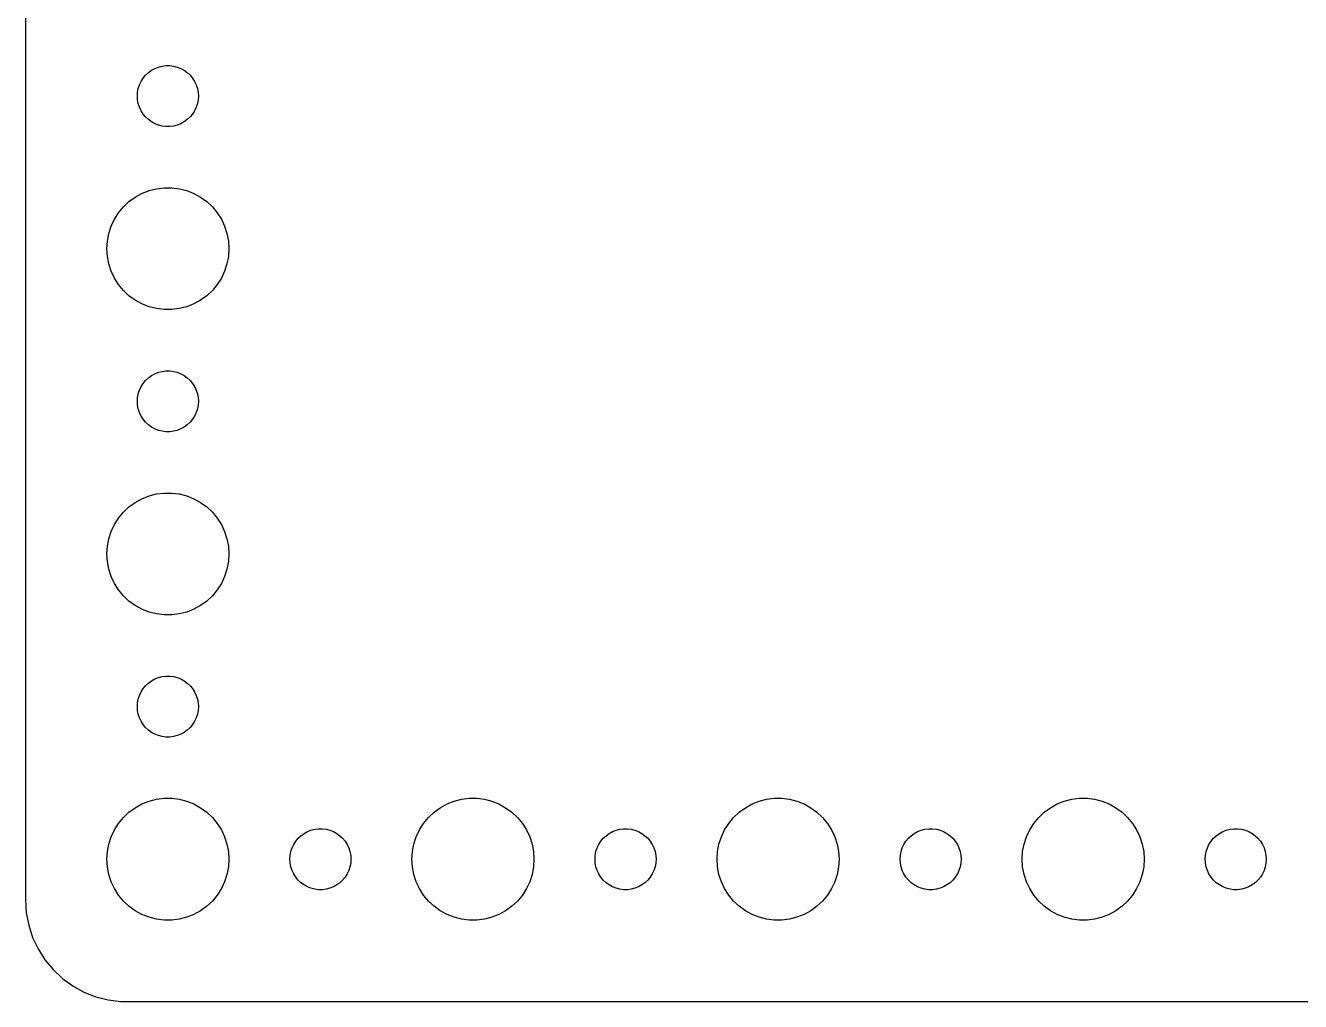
# Model space of a CAD drawing. Header units: metres. Extents: x -134 to 134, y 176 to 394.
# Drawn here: x -134.5 to -71.8, y 176 to 224 of the extents above; entities that cross this region are included whole.
import ezdxf

# ---------------------------------------------------------------- set-up
doc = ezdxf.new("R2010")
doc.units = ezdxf.units.M

msp = doc.modelspace()

# ---------------------------------------------------------------- linework, layer by layer
for p, q in [((-134.5, 275), (-134.5, 181)), ((-128.139, 221.857), (-127.964, 221.927)), ((-127.964, 221.927), (-127.781, 221.973)), ((-127.781, 221.973), (-127.594, 221.997)), ((-127.594, 221.997), (-127.406, 221.997)), ((-127.406, 221.997), (-127.219, 221.973)), ((-127.219, 221.973), (-127.036, 221.927)), ((-127.036, 221.927), (-126.861, 221.857)), ((-128.814, 221.223), (-128.714, 221.382)), ((-128.714, 221.382), (-128.593, 221.527)), ((-128.593, 221.527), (-128.456, 221.656)), ((-128.456, 221.656), (-128.304, 221.766)), ((-128.304, 221.766), (-128.139, 221.857)), ((-126.861, 221.857), (-126.696, 221.766)), ((-126.696, 221.766), (-126.544, 221.656)), ((-126.544, 221.656), (-126.407, 221.527)), ((-126.407, 221.527), (-126.286, 221.382)), ((-126.286, 221.382), (-126.186, 221.223)), ((-129, 220.5), (-128.988, 220.688)), ((-128.988, 220.688), (-128.953, 220.873)), ((-128.953, 220.873), (-128.895, 221.052)), ((-128.895, 221.052), (-128.814, 221.223)), ((-126.186, 221.223), (-126.105, 221.052)), ((-126.105, 221.052), (-126.047, 220.873)), ((-126.047, 220.873), (-126.012, 220.688)), ((-126.012, 220.688), (-126, 220.5)), ((-128.988, 220.312), (-129, 220.5)), ((-128.953, 220.127), (-128.988, 220.312)), ((-128.895, 219.948), (-128.953, 220.127)), ((-126.047, 220.127), (-126.105, 219.948)), ((-126.012, 220.312), (-126.047, 220.127)), ((-126, 220.5), (-126.012, 220.312)), ((-128.814, 219.777), (-128.895, 219.948)), ((-128.714, 219.618), (-128.814, 219.777)), ((-128.593, 219.473), (-128.714, 219.618)), ((-128.456, 219.344), (-128.593, 219.473)), ((-126.407, 219.473), (-126.544, 219.344)), ((-126.286, 219.618), (-126.407, 219.473)), ((-126.186, 219.777), (-126.286, 219.618)), ((-126.105, 219.948), (-126.186, 219.777)), ((-128.304, 219.234), (-128.456, 219.344)), ((-128.139, 219.143), (-128.304, 219.234)), ((-127.964, 219.073), (-128.139, 219.143)), ((-127.781, 219.027), (-127.964, 219.073)), ((-127.594, 219.003), (-127.781, 219.027)), ((-127.406, 219.003), (-127.594, 219.003)), ((-127.219, 219.027), (-127.406, 219.003)), ((-127.036, 219.073), (-127.219, 219.027)), ((-126.861, 219.143), (-127.036, 219.073)), ((-126.696, 219.234), (-126.861, 219.143)), ((-126.544, 219.344), (-126.696, 219.234)), ((-129.107, 215.533), (-128.777, 215.714)), ((-128.777, 215.714), (-128.427, 215.853)), ((-128.427, 215.853), (-128.062, 215.947)), ((-128.062, 215.947), (-127.688, 215.994)), ((-127.688, 215.994), (-127.312, 215.994)), ((-127.312, 215.994), (-126.938, 215.947)), ((-126.938, 215.947), (-126.573, 215.853)), ((-126.573, 215.853), (-126.223, 215.714)), ((-126.223, 215.714), (-125.893, 215.533)), ((-129.927, 214.763), (-129.687, 215.054)), ((-129.687, 215.054), (-129.412, 215.312)), ((-129.412, 215.312), (-129.107, 215.533)), ((-125.893, 215.533), (-125.588, 215.312)), ((-125.588, 215.312), (-125.313, 215.054)), ((-125.313, 215.054), (-125.073, 214.763)), ((-130.289, 214.104), (-130.129, 214.445)), ((-130.129, 214.445), (-129.927, 214.763)), ((-125.073, 214.763), (-124.871, 214.445)), ((-124.871, 214.445), (-124.711, 214.104)), ((-130.406, 213.746), (-130.289, 214.104)), ((-124.711, 214.104), (-124.594, 213.746)), ((-130.5, 213), (-130.476, 213.376)), ((-130.476, 213.376), (-130.406, 213.746)), ((-124.594, 213.746), (-124.524, 213.376)), ((-124.524, 213.376), (-124.5, 213)), ((-130.476, 212.624), (-130.5, 213)), ((-130.406, 212.254), (-130.476, 212.624)), ((-124.524, 212.624), (-124.594, 212.254)), ((-124.5, 213), (-124.524, 212.624)), ((-130.289, 211.896), (-130.406, 212.254)), ((-130.129, 211.555), (-130.289, 211.896)), ((-124.711, 211.896), (-124.871, 211.555)), ((-124.594, 212.254), (-124.711, 211.896)), ((-129.927, 211.237), (-130.129, 211.555)), ((-124.871, 211.555), (-125.073, 211.237)), ((-129.687, 210.946), (-129.927, 211.237)), ((-129.412, 210.688), (-129.687, 210.946)), ((-129.107, 210.467), (-129.412, 210.688)), ((-125.588, 210.688), (-125.893, 210.467)), ((-125.313, 210.946), (-125.588, 210.688)), ((-125.073, 211.237), (-125.313, 210.946)), ((-128.777, 210.286), (-129.107, 210.467)), ((-128.427, 210.147), (-128.777, 210.286)), ((-128.062, 210.053), (-128.427, 210.147)), ((-127.688, 210.006), (-128.062, 210.053)), ((-127.312, 210.006), (-127.688, 210.006)), ((-126.938, 210.053), (-127.312, 210.006)), ((-126.573, 210.147), (-126.938, 210.053)), ((-126.223, 210.286), (-126.573, 210.147)), ((-125.893, 210.467), (-126.223, 210.286)), ((-128.139, 206.857), (-127.964, 206.927)), ((-127.964, 206.927), (-127.781, 206.973)), ((-127.781, 206.973), (-127.594, 206.997)), ((-127.594, 206.997), (-127.406, 206.997)), ((-127.406, 206.997), (-127.219, 206.973)), ((-127.219, 206.973), (-127.036, 206.927)), ((-127.036, 206.927), (-126.861, 206.857)), ((-128.814, 206.223), (-128.714, 206.382)), ((-128.714, 206.382), (-128.593, 206.527)), ((-128.593, 206.527), (-128.456, 206.656)), ((-128.456, 206.656), (-128.304, 206.766)), ((-128.304, 206.766), (-128.139, 206.857)), ((-126.861, 206.857), (-126.696, 206.766)), ((-126.696, 206.766), (-126.544, 206.656)), ((-126.544, 206.656), (-126.407, 206.527)), ((-126.407, 206.527), (-126.286, 206.382)), ((-126.286, 206.382), (-126.186, 206.223)), ((-129, 205.5), (-128.988, 205.688)), ((-128.988, 205.688), (-128.953, 205.873)), ((-128.953, 205.873), (-128.895, 206.052)), ((-128.895, 206.052), (-128.814, 206.223)), ((-126.186, 206.223), (-126.105, 206.052)), ((-126.105, 206.052), (-126.047, 205.873)), ((-126.047, 205.873), (-126.012, 205.688)), ((-126.012, 205.688), (-126, 205.5)), ((-128.988, 205.312), (-129, 205.5)), ((-128.953, 205.127), (-128.988, 205.312)), ((-128.895, 204.948), (-128.953, 205.127)), ((-126.047, 205.127), (-126.105, 204.948)), ((-126.012, 205.312), (-126.047, 205.127)), ((-126, 205.5), (-126.012, 205.312)), ((-128.814, 204.777), (-128.895, 204.948)), ((-128.714, 204.618), (-128.814, 204.777)), ((-128.593, 204.473), (-128.714, 204.618)), ((-128.456, 204.344), (-128.593, 204.473)), ((-126.407, 204.473), (-126.544, 204.344)), ((-126.286, 204.618), (-126.407, 204.473)), ((-126.186, 204.777), (-126.286, 204.618)), ((-126.105, 204.948), (-126.186, 204.777)), ((-128.304, 204.234), (-128.456, 204.344)), ((-128.139, 204.143), (-128.304, 204.234)), ((-127.964, 204.073), (-128.139, 204.143)), ((-127.781, 204.027), (-127.964, 204.073)), ((-127.594, 204.003), (-127.781, 204.027)), ((-127.406, 204.003), (-127.594, 204.003)), ((-127.219, 204.027), (-127.406, 204.003)), ((-127.036, 204.073), (-127.219, 204.027)), ((-126.861, 204.143), (-127.036, 204.073)), ((-126.696, 204.234), (-126.861, 204.143)), ((-126.544, 204.344), (-126.696, 204.234)), ((-129.107, 200.533), (-128.777, 200.714)), ((-128.777, 200.714), (-128.427, 200.853)), ((-128.427, 200.853), (-128.062, 200.947)), ((-128.062, 200.947), (-127.688, 200.994)), ((-127.688, 200.994), (-127.312, 200.994)), ((-127.312, 200.994), (-126.938, 200.947)), ((-126.938, 200.947), (-126.573, 200.853)), ((-126.573, 200.853), (-126.223, 200.714)), ((-126.223, 200.714), (-125.893, 200.533)), ((-129.927, 199.763), (-129.687, 200.054)), ((-129.687, 200.054), (-129.412, 200.312)), ((-129.412, 200.312), (-129.107, 200.533)), ((-125.893, 200.533), (-125.588, 200.312)), ((-125.588, 200.312), (-125.313, 200.054)), ((-125.313, 200.054), (-125.073, 199.763)), ((-130.289, 199.104), (-130.129, 199.445)), ((-130.129, 199.445), (-129.927, 199.763)), ((-125.073, 199.763), (-124.871, 199.445)), ((-124.871, 199.445), (-124.711, 199.104)), ((-130.476, 198.376), (-130.406, 198.746)), ((-130.406, 198.746), (-130.289, 199.104)), ((-124.711, 199.104), (-124.594, 198.746)), ((-124.594, 198.746), (-124.524, 198.376)), ((-130.5, 198), (-130.476, 198.376)), ((-124.524, 198.376), (-124.5, 198)), ((-130.476, 197.624), (-130.5, 198)), ((-130.406, 197.254), (-130.476, 197.624)), ((-124.524, 197.624), (-124.594, 197.254)), ((-124.5, 198), (-124.524, 197.624)), ((-130.289, 196.896), (-130.406, 197.254)), ((-130.129, 196.555), (-130.289, 196.896)), ((-124.711, 196.896), (-124.871, 196.555)), ((-124.594, 197.254), (-124.711, 196.896)), ((-129.927, 196.237), (-130.129, 196.555)), ((-129.687, 195.946), (-129.927, 196.237)), ((-125.073, 196.237), (-125.313, 195.946)), ((-124.871, 196.555), (-125.073, 196.237)), ((-129.412, 195.688), (-129.687, 195.946)), ((-129.107, 195.467), (-129.412, 195.688)), ((-125.588, 195.688), (-125.893, 195.467)), ((-125.313, 195.946), (-125.588, 195.688)), ((-128.777, 195.286), (-129.107, 195.467)), ((-128.427, 195.147), (-128.777, 195.286)), ((-128.062, 195.053), (-128.427, 195.147)), ((-127.688, 195.006), (-128.062, 195.053)), ((-127.312, 195.006), (-127.688, 195.006)), ((-126.938, 195.053), (-127.312, 195.006)), ((-126.573, 195.147), (-126.938, 195.053)), ((-126.223, 195.286), (-126.573, 195.147)), ((-125.893, 195.467), (-126.223, 195.286)), ((-128.304, 191.766), (-128.139, 191.857)), ((-128.139, 191.857), (-127.964, 191.927)), ((-127.964, 191.927), (-127.781, 191.973)), ((-127.781, 191.973), (-127.594, 191.997)), ((-127.594, 191.997), (-127.406, 191.997)), ((-127.406, 191.997), (-127.219, 191.973)), ((-127.219, 191.973), (-127.036, 191.927)), ((-127.036, 191.927), (-126.861, 191.857)), ((-126.861, 191.857), (-126.696, 191.766)), ((-128.895, 191.052), (-128.814, 191.223)), ((-128.814, 191.223), (-128.714, 191.382)), ((-128.714, 191.382), (-128.593, 191.527)), ((-128.593, 191.527), (-128.456, 191.656)), ((-128.456, 191.656), (-128.304, 191.766)), ((-126.696, 191.766), (-126.544, 191.656)), ((-126.544, 191.656), (-126.407, 191.527)), ((-126.407, 191.527), (-126.286, 191.382)), ((-126.286, 191.382), (-126.186, 191.223)), ((-126.186, 191.223), (-126.105, 191.052)), ((-129, 190.5), (-128.988, 190.688)), ((-128.988, 190.688), (-128.953, 190.873)), ((-128.953, 190.873), (-128.895, 191.052)), ((-126.105, 191.052), (-126.047, 190.873)), ((-126.047, 190.873), (-126.012, 190.688)), ((-126.012, 190.688), (-126, 190.5)), ((-128.988, 190.312), (-129, 190.5)), ((-128.953, 190.127), (-128.988, 190.312)), ((-128.895, 189.948), (-128.953, 190.127)), ((-128.814, 189.777), (-128.895, 189.948)), ((-126.105, 189.948), (-126.186, 189.777)), ((-126.047, 190.127), (-126.105, 189.948)), ((-126.012, 190.312), (-126.047, 190.127)), ((-126, 190.5), (-126.012, 190.312)), ((-128.714, 189.618), (-128.814, 189.777)), ((-128.593, 189.473), (-128.714, 189.618)), ((-128.456, 189.344), (-128.593, 189.473)), ((-128.304, 189.234), (-128.456, 189.344)), ((-126.544, 189.344), (-126.696, 189.234)), ((-126.407, 189.473), (-126.544, 189.344)), ((-126.286, 189.618), (-126.407, 189.473)), ((-126.186, 189.777), (-126.286, 189.618)), ((-128.139, 189.143), (-128.304, 189.234)), ((-127.964, 189.073), (-128.139, 189.143)), ((-127.781, 189.027), (-127.964, 189.073)), ((-127.594, 189.003), (-127.781, 189.027)), ((-127.406, 189.003), (-127.594, 189.003)), ((-127.219, 189.027), (-127.406, 189.003)), ((-127.036, 189.073), (-127.219, 189.027)), ((-126.861, 189.143), (-127.036, 189.073)), ((-126.696, 189.234), (-126.861, 189.143)), ((-129.107, 185.533), (-128.777, 185.714)), ((-128.777, 185.714), (-128.427, 185.853)), ((-128.427, 185.853), (-128.062, 185.947)), ((-128.062, 185.947), (-127.688, 185.994)), ((-127.688, 185.994), (-127.312, 185.994)), ((-127.312, 185.994), (-126.938, 185.947)), ((-126.938, 185.947), (-126.573, 185.853)), ((-126.573, 185.853), (-126.223, 185.714)), ((-126.223, 185.714), (-125.893, 185.533)), ((-114.107, 185.533), (-113.777, 185.714)), ((-113.777, 185.714), (-113.427, 185.853)), ((-113.427, 185.853), (-113.062, 185.947)), ((-113.062, 185.947), (-112.688, 185.994)), ((-112.688, 185.994), (-112.312, 185.994)), ((-112.312, 185.994), (-111.938, 185.947)), ((-111.938, 185.947), (-111.573, 185.853)), ((-111.573, 185.853), (-111.223, 185.714)), ((-111.223, 185.714), (-110.893, 185.533)), ((-99.1075, 185.533), (-98.7773, 185.714)), ((-98.7773, 185.714), (-98.427, 185.853)), ((-98.427, 185.853), (-98.0621, 185.947)), ((-98.0621, 185.947), (-97.6884, 185.994)), ((-97.6884, 185.994), (-97.3116, 185.994)), ((-97.3116, 185.994), (-96.9379, 185.947)), ((-96.9379, 185.947), (-96.573, 185.853)), ((-96.573, 185.853), (-96.2227, 185.714)), ((-96.2227, 185.714), (-95.8925, 185.533)), ((-84.1075, 185.533), (-83.7773, 185.714)), ((-83.7773, 185.714), (-83.427, 185.853)), ((-83.427, 185.853), (-83.0621, 185.947)), ((-83.0621, 185.947), (-82.6884, 185.994)), ((-82.6884, 185.994), (-82.3116, 185.994)), ((-82.3116, 185.994), (-81.9379, 185.947)), ((-81.9379, 185.947), (-81.573, 185.853)), ((-81.573, 185.853), (-81.2227, 185.714)), ((-81.2227, 185.714), (-80.8925, 185.533)), ((-129.927, 184.763), (-129.687, 185.054)), ((-129.687, 185.054), (-129.412, 185.312)), ((-129.412, 185.312), (-129.107, 185.533)), ((-125.893, 185.533), (-125.588, 185.312)), ((-125.588, 185.312), (-125.313, 185.054)), ((-125.313, 185.054), (-125.073, 184.763)), ((-114.927, 184.763), (-114.687, 185.054)), ((-114.687, 185.054), (-114.412, 185.312)), ((-114.412, 185.312), (-114.107, 185.533)), ((-110.893, 185.533), (-110.588, 185.312)), ((-110.588, 185.312), (-110.313, 185.054)), ((-110.313, 185.054), (-110.073, 184.763)), ((-99.927, 184.763), (-99.6869, 185.054)), ((-99.6869, 185.054), (-99.4123, 185.312)), ((-99.4123, 185.312), (-99.1075, 185.533)), ((-95.8925, 185.533), (-95.5877, 185.312)), ((-95.5877, 185.312), (-95.3131, 185.054)), ((-95.3131, 185.054), (-95.073, 184.763)), ((-84.927, 184.763), (-84.6869, 185.054)), ((-84.6869, 185.054), (-84.4123, 185.312)), ((-84.4123, 185.312), (-84.1075, 185.533)), ((-80.8925, 185.533), (-80.5877, 185.312)), ((-80.5877, 185.312), (-80.3131, 185.054)), ((-80.3131, 185.054), (-80.073, 184.763)), ((-130.289, 184.104), (-130.129, 184.445)), ((-130.129, 184.445), (-129.927, 184.763)), ((-125.073, 184.763), (-124.871, 184.445)), ((-124.871, 184.445), (-124.711, 184.104)), ((-120.804, 184.266), (-120.639, 184.357)), ((-120.639, 184.357), (-120.464, 184.427)), ((-120.464, 184.427), (-120.281, 184.473)), ((-120.281, 184.473), (-120.094, 184.497)), ((-120.094, 184.497), (-119.906, 184.497)), ((-119.906, 184.497), (-119.719, 184.473)), ((-119.719, 184.473), (-119.536, 184.427)), ((-119.536, 184.427), (-119.361, 184.357)), ((-119.361, 184.357), (-119.196, 184.266)), ((-115.289, 184.104), (-115.129, 184.445)), ((-115.129, 184.445), (-114.927, 184.763)), ((-110.073, 184.763), (-109.871, 184.445)), ((-109.871, 184.445), (-109.711, 184.104)), ((-105.804, 184.266), (-105.639, 184.357)), ((-105.639, 184.357), (-105.464, 184.427)), ((-105.464, 184.427), (-105.281, 184.473)), ((-105.281, 184.473), (-105.094, 184.497)), ((-105.094, 184.497), (-104.906, 184.497)), ((-104.906, 184.497), (-104.719, 184.473)), ((-104.719, 184.473), (-104.536, 184.427)), ((-104.536, 184.427), (-104.361, 184.357)), ((-104.361, 184.357), (-104.196, 184.266)), ((-100.289, 184.104), (-100.129, 184.445)), ((-100.129, 184.445), (-99.927, 184.763)), ((-95.073, 184.763), (-94.8711, 184.445)), ((-94.8711, 184.445), (-94.7107, 184.104)), ((-90.8037, 184.266), (-90.6387, 184.357)), ((-90.6387, 184.357), (-90.4635, 184.427)), ((-90.4635, 184.427), (-90.2811, 184.473)), ((-90.2811, 184.473), (-90.0942, 184.497)), ((-90.0942, 184.497), (-89.9058, 184.497)), ((-89.9058, 184.497), (-89.7189, 184.473)), ((-89.7189, 184.473), (-89.5365, 184.427)), ((-89.5365, 184.427), (-89.3613, 184.357)), ((-89.3613, 184.357), (-89.1963, 184.266)), ((-85.2893, 184.104), (-85.1289, 184.445)), ((-85.1289, 184.445), (-84.927, 184.763)), ((-80.073, 184.763), (-79.8711, 184.445)), ((-79.8711, 184.445), (-79.7107, 184.104)), ((-75.8037, 184.266), (-75.6387, 184.357)), ((-75.6387, 184.357), (-75.4635, 184.427)), ((-75.4635, 184.427), (-75.2811, 184.473)), ((-75.2811, 184.473), (-75.0942, 184.497)), ((-75.0942, 184.497), (-74.9058, 184.497)), ((-74.9058, 184.497), (-74.7189, 184.473)), ((-74.7189, 184.473), (-74.5365, 184.427)), ((-74.5365, 184.427), (-74.3613, 184.357)), ((-74.3613, 184.357), (-74.1963, 184.266)), ((-130.476, 183.376), (-130.406, 183.746)), ((-130.406, 183.746), (-130.289, 184.104)), ((-124.711, 184.104), (-124.594, 183.746)), ((-124.594, 183.746), (-124.524, 183.376)), ((-121.395, 183.552), (-121.314, 183.723)), ((-121.314, 183.723), (-121.214, 183.882)), ((-121.214, 183.882), (-121.093, 184.027)), ((-121.093, 184.027), (-120.956, 184.156)), ((-120.956, 184.156), (-120.804, 184.266)), ((-119.196, 184.266), (-119.044, 184.156)), ((-119.044, 184.156), (-118.907, 184.027)), ((-118.907, 184.027), (-118.786, 183.882)), ((-118.786, 183.882), (-118.686, 183.723)), ((-118.686, 183.723), (-118.605, 183.552)), ((-115.476, 183.376), (-115.406, 183.746)), ((-115.406, 183.746), (-115.289, 184.104)), ((-109.711, 184.104), (-109.594, 183.746)), ((-109.594, 183.746), (-109.524, 183.376)), ((-106.395, 183.552), (-106.314, 183.723)), ((-106.314, 183.723), (-106.214, 183.882)), ((-106.214, 183.882), (-106.093, 184.027)), ((-106.093, 184.027), (-105.956, 184.156)), ((-105.956, 184.156), (-105.804, 184.266)), ((-104.196, 184.266), (-104.044, 184.156)), ((-104.044, 184.156), (-103.907, 184.027)), ((-103.907, 184.027), (-103.786, 183.882)), ((-103.786, 183.882), (-103.686, 183.723)), ((-103.686, 183.723), (-103.605, 183.552)), ((-100.476, 183.376), (-100.406, 183.746)), ((-100.406, 183.746), (-100.289, 184.104)), ((-94.7107, 184.104), (-94.5943, 183.746)), ((-94.5943, 183.746), (-94.5237, 183.376)), ((-91.3947, 183.552), (-91.3145, 183.723)), ((-91.3145, 183.723), (-91.2135, 183.882)), ((-91.2135, 183.882), (-91.0934, 184.027)), ((-91.0934, 184.027), (-90.9561, 184.156)), ((-90.9561, 184.156), (-90.8037, 184.266)), ((-89.1963, 184.266), (-89.0439, 184.156)), ((-89.0439, 184.156), (-88.9065, 184.027)), ((-88.9065, 184.027), (-88.7865, 183.882)), ((-88.7865, 183.882), (-88.6855, 183.723)), ((-88.6855, 183.723), (-88.6053, 183.552)), ((-85.4763, 183.376), (-85.4057, 183.746)), ((-85.4057, 183.746), (-85.2893, 184.104)), ((-79.7107, 184.104), (-79.5943, 183.746)), ((-79.5943, 183.746), (-79.5237, 183.376)), ((-76.3947, 183.552), (-76.3145, 183.723)), ((-76.3145, 183.723), (-76.2135, 183.882)), ((-76.2135, 183.882), (-76.0934, 184.027)), ((-76.0934, 184.027), (-75.9561, 184.156)), ((-75.9561, 184.156), (-75.8037, 184.266)), ((-74.1963, 184.266), (-74.0439, 184.156)), ((-74.0439, 184.156), (-73.9065, 184.027)), ((-73.9065, 184.027), (-73.7865, 183.882)), ((-73.7865, 183.882), (-73.6855, 183.723)), ((-73.6855, 183.723), (-73.6053, 183.552)), ((-130.5, 183), (-130.476, 183.376)), ((-124.524, 183.376), (-124.5, 183)), ((-121.5, 183), (-121.488, 183.188)), ((-121.488, 183.188), (-121.453, 183.373)), ((-121.453, 183.373), (-121.395, 183.552)), ((-118.605, 183.552), (-118.547, 183.373)), ((-118.547, 183.373), (-118.512, 183.188)), ((-118.512, 183.188), (-118.5, 183)), ((-115.5, 183), (-115.476, 183.376)), ((-109.524, 183.376), (-109.5, 183)), ((-106.5, 183), (-106.488, 183.188)), ((-106.488, 183.188), (-106.453, 183.373)), ((-106.453, 183.373), (-106.395, 183.552)), ((-103.605, 183.552), (-103.547, 183.373)), ((-103.547, 183.373), (-103.512, 183.188)), ((-103.512, 183.188), (-103.5, 183)), ((-100.5, 183), (-100.476, 183.376)), ((-94.5237, 183.376), (-94.5, 183)), ((-91.5, 183), (-91.4882, 183.188)), ((-91.4882, 183.188), (-91.4529, 183.373)), ((-91.4529, 183.373), (-91.3947, 183.552)), ((-88.6053, 183.552), (-88.5471, 183.373)), ((-88.5471, 183.373), (-88.5118, 183.188)), ((-88.5118, 183.188), (-88.5, 183)), ((-85.5, 183), (-85.4763, 183.376)), ((-79.5237, 183.376), (-79.5, 183)), ((-76.5, 183), (-76.4882, 183.188)), ((-76.4882, 183.188), (-76.4529, 183.373)), ((-76.4529, 183.373), (-76.3947, 183.552)), ((-73.6053, 183.552), (-73.5471, 183.373)), ((-73.5471, 183.373), (-73.5118, 183.188)), ((-73.5118, 183.188), (-73.5, 183)), ((-130.476, 182.624), (-130.5, 183)), ((-130.406, 182.254), (-130.476, 182.624)), ((-124.524, 182.624), (-124.594, 182.254)), ((-124.5, 183), (-124.524, 182.624)), ((-121.488, 182.812), (-121.5, 183)), ((-121.453, 182.627), (-121.488, 182.812)), ((-121.395, 182.448), (-121.453, 182.627)), ((-121.314, 182.277), (-121.395, 182.448)), ((-118.605, 182.448), (-118.686, 182.277)), ((-118.547, 182.627), (-118.605, 182.448)), ((-118.512, 182.812), (-118.547, 182.627)), ((-118.5, 183), (-118.512, 182.812)), ((-115.476, 182.624), (-115.5, 183)), ((-115.406, 182.254), (-115.476, 182.624)), ((-109.524, 182.624), (-109.594, 182.254)), ((-109.5, 183), (-109.524, 182.624)), ((-106.488, 182.812), (-106.5, 183)), ((-106.453, 182.627), (-106.488, 182.812)), ((-106.395, 182.448), (-106.453, 182.627)), ((-106.314, 182.277), (-106.395, 182.448)), ((-103.605, 182.448), (-103.686, 182.277)), ((-103.547, 182.627), (-103.605, 182.448)), ((-103.512, 182.812), (-103.547, 182.627)), ((-103.5, 183), (-103.512, 182.812)), ((-100.476, 182.624), (-100.5, 183)), ((-100.406, 182.254), (-100.476, 182.624)), ((-94.5237, 182.624), (-94.5943, 182.254)), ((-94.5, 183), (-94.5237, 182.624)), ((-91.4882, 182.812), (-91.5, 183)), ((-91.4529, 182.627), (-91.4882, 182.812)), ((-91.3947, 182.448), (-91.4529, 182.627)), ((-91.3145, 182.277), (-91.3947, 182.448)), ((-88.6053, 182.448), (-88.6855, 182.277)), ((-88.5471, 182.627), (-88.6053, 182.448)), ((-88.5118, 182.812), (-88.5471, 182.627)), ((-88.5, 183), (-88.5118, 182.812)), ((-85.4763, 182.624), (-85.5, 183)), ((-85.4057, 182.254), (-85.4763, 182.624)), ((-79.5237, 182.624), (-79.5943, 182.254)), ((-79.5, 183), (-79.5237, 182.624)), ((-76.4882, 182.812), (-76.5, 183)), ((-76.4529, 182.627), (-76.4882, 182.812)), ((-76.3947, 182.448), (-76.4529, 182.627)), ((-76.3145, 182.277), (-76.3947, 182.448)), ((-73.6053, 182.448), (-73.6855, 182.277)), ((-73.5471, 182.627), (-73.6053, 182.448)), ((-73.5118, 182.812), (-73.5471, 182.627)), ((-73.5, 183), (-73.5118, 182.812)), ((-130.289, 181.896), (-130.406, 182.254)), ((-130.129, 181.555), (-130.289, 181.896)), ((-124.711, 181.896), (-124.871, 181.555)), ((-124.594, 182.254), (-124.711, 181.896)), ((-121.214, 182.118), (-121.314, 182.277)), ((-121.093, 181.973), (-121.214, 182.118)), ((-120.956, 181.844), (-121.093, 181.973)), ((-120.804, 181.734), (-120.956, 181.844)), ((-119.044, 181.844), (-119.196, 181.734)), ((-118.907, 181.973), (-119.044, 181.844)), ((-118.786, 182.118), (-118.907, 181.973)), ((-118.686, 182.277), (-118.786, 182.118)), ((-115.289, 181.896), (-115.406, 182.254)), ((-115.129, 181.555), (-115.289, 181.896)), ((-109.711, 181.896), (-109.871, 181.555)), ((-109.594, 182.254), (-109.711, 181.896)), ((-106.214, 182.118), (-106.314, 182.277)), ((-106.093, 181.973), (-106.214, 182.118)), ((-105.956, 181.844), (-106.093, 181.973)), ((-105.804, 181.734), (-105.956, 181.844)), ((-104.044, 181.844), (-104.196, 181.734)), ((-103.907, 181.973), (-104.044, 181.844)), ((-103.786, 182.118), (-103.907, 181.973)), ((-103.686, 182.277), (-103.786, 182.118)), ((-100.289, 181.896), (-100.406, 182.254)), ((-100.129, 181.555), (-100.289, 181.896)), ((-94.7107, 181.896), (-94.8711, 181.555)), ((-94.5943, 182.254), (-94.7107, 181.896)), ((-91.2135, 182.118), (-91.3145, 182.277)), ((-91.0934, 181.973), (-91.2135, 182.118)), ((-90.9561, 181.844), (-91.0934, 181.973)), ((-90.8037, 181.734), (-90.9561, 181.844)), ((-89.0439, 181.844), (-89.1963, 181.734)), ((-88.9065, 181.973), (-89.0439, 181.844)), ((-88.7865, 182.118), (-88.9065, 181.973)), ((-88.6855, 182.277), (-88.7865, 182.118)), ((-85.2893, 181.896), (-85.4057, 182.254)), ((-85.1289, 181.555), (-85.2893, 181.896)), ((-79.7107, 181.896), (-79.8711, 181.555)), ((-79.5943, 182.254), (-79.7107, 181.896)), ((-76.2135, 182.118), (-76.3145, 182.277)), ((-76.0934, 181.973), (-76.2135, 182.118)), ((-75.9561, 181.844), (-76.0934, 181.973)), ((-75.8037, 181.734), (-75.9561, 181.844)), ((-74.0439, 181.844), (-74.1963, 181.734)), ((-73.9065, 181.973), (-74.0439, 181.844)), ((-73.7865, 182.118), (-73.9065, 181.973)), ((-73.6855, 182.277), (-73.7865, 182.118)), ((-129.927, 181.237), (-130.129, 181.555)), ((-129.687, 180.946), (-129.927, 181.237)), ((-125.073, 181.237), (-125.313, 180.946)), ((-124.871, 181.555), (-125.073, 181.237)), ((-120.639, 181.643), (-120.804, 181.734)), ((-120.464, 181.573), (-120.639, 181.643)), ((-120.281, 181.527), (-120.464, 181.573)), ((-120.094, 181.503), (-120.281, 181.527)), ((-119.906, 181.503), (-120.094, 181.503)), ((-119.719, 181.527), (-119.906, 181.503)), ((-119.536, 181.573), (-119.719, 181.527)), ((-119.361, 181.643), (-119.536, 181.573)), ((-119.196, 181.734), (-119.361, 181.643)), ((-114.927, 181.237), (-115.129, 181.555)), ((-114.687, 180.946), (-114.927, 181.237)), ((-110.073, 181.237), (-110.313, 180.946)), ((-109.871, 181.555), (-110.073, 181.237)), ((-105.639, 181.643), (-105.804, 181.734)), ((-105.464, 181.573), (-105.639, 181.643)), ((-105.281, 181.527), (-105.464, 181.573)), ((-105.094, 181.503), (-105.281, 181.527)), ((-104.906, 181.503), (-105.094, 181.503)), ((-104.719, 181.527), (-104.906, 181.503)), ((-104.536, 181.573), (-104.719, 181.527)), ((-104.361, 181.643), (-104.536, 181.573)), ((-104.196, 181.734), (-104.361, 181.643)), ((-99.927, 181.237), (-100.129, 181.555)), ((-99.6869, 180.946), (-99.927, 181.237)), ((-95.073, 181.237), (-95.3131, 180.946)), ((-94.8711, 181.555), (-95.073, 181.237)), ((-90.6387, 181.643), (-90.8037, 181.734)), ((-90.4635, 181.573), (-90.6387, 181.643)), ((-90.2811, 181.527), (-90.4635, 181.573)), ((-90.0942, 181.503), (-90.2811, 181.527)), ((-89.9058, 181.503), (-90.0942, 181.503)), ((-89.7189, 181.527), (-89.9058, 181.503)), ((-89.5365, 181.573), (-89.7189, 181.527)), ((-89.3613, 181.643), (-89.5365, 181.573)), ((-89.1963, 181.734), (-89.3613, 181.643)), ((-84.927, 181.237), (-85.1289, 181.555)), ((-84.6869, 180.946), (-84.927, 181.237)), ((-80.073, 181.237), (-80.3131, 180.946)), ((-79.8711, 181.555), (-80.073, 181.237)), ((-75.6387, 181.643), (-75.8037, 181.734)), ((-75.4635, 181.573), (-75.6387, 181.643)), ((-75.2811, 181.527), (-75.4635, 181.573)), ((-75.0942, 181.503), (-75.2811, 181.527)), ((-74.9058, 181.503), (-75.0942, 181.503)), ((-74.7189, 181.527), (-74.9058, 181.503)), ((-74.5365, 181.573), (-74.7189, 181.527)), ((-74.3613, 181.643), (-74.5365, 181.573)), ((-74.1963, 181.734), (-74.3613, 181.643)), ((-134.5, 181), (-134.461, 180.373)), ((-129.412, 180.688), (-129.687, 180.946)), ((-129.107, 180.467), (-129.412, 180.688)), ((-125.588, 180.688), (-125.893, 180.467)), ((-125.313, 180.946), (-125.588, 180.688)), ((-114.412, 180.688), (-114.687, 180.946)), ((-114.107, 180.467), (-114.412, 180.688)), ((-110.588, 180.688), (-110.893, 180.467)), ((-110.313, 180.946), (-110.588, 180.688)), ((-99.4123, 180.688), (-99.6869, 180.946)), ((-99.1075, 180.467), (-99.4123, 180.688)), ((-95.5877, 180.688), (-95.8925, 180.467)), ((-95.3131, 180.946), (-95.5877, 180.688)), ((-84.4123, 180.688), (-84.6869, 180.946)), ((-84.1075, 180.467), (-84.4123, 180.688)), ((-80.5877, 180.688), (-80.8925, 180.467)), ((-80.3131, 180.946), (-80.5877, 180.688)), ((-134.461, 180.373), (-134.343, 179.757)), ((-128.777, 180.286), (-129.107, 180.467)), ((-128.427, 180.147), (-128.777, 180.286)), ((-128.062, 180.053), (-128.427, 180.147)), ((-127.688, 180.006), (-128.062, 180.053)), ((-127.312, 180.006), (-127.688, 180.006)), ((-126.938, 180.053), (-127.312, 180.006)), ((-126.573, 180.147), (-126.938, 180.053)), ((-126.223, 180.286), (-126.573, 180.147)), ((-125.893, 180.467), (-126.223, 180.286)), ((-113.777, 180.286), (-114.107, 180.467)), ((-113.427, 180.147), (-113.777, 180.286)), ((-113.062, 180.053), (-113.427, 180.147)), ((-112.688, 180.006), (-113.062, 180.053)), ((-112.312, 180.006), (-112.688, 180.006)), ((-111.938, 180.053), (-112.312, 180.006)), ((-111.573, 180.147), (-111.938, 180.053)), ((-111.223, 180.286), (-111.573, 180.147)), ((-110.893, 180.467), (-111.223, 180.286)), ((-98.7773, 180.286), (-99.1075, 180.467)), ((-98.427, 180.147), (-98.7773, 180.286)), ((-98.0621, 180.053), (-98.427, 180.147)), ((-97.6884, 180.006), (-98.0621, 180.053)), ((-97.3116, 180.006), (-97.6884, 180.006)), ((-96.9379, 180.053), (-97.3116, 180.006)), ((-96.573, 180.147), (-96.9379, 180.053)), ((-96.2227, 180.286), (-96.573, 180.147)), ((-95.8925, 180.467), (-96.2227, 180.286)), ((-83.7773, 180.286), (-84.1075, 180.467)), ((-83.427, 180.147), (-83.7773, 180.286)), ((-83.0621, 180.053), (-83.427, 180.147)), ((-82.6884, 180.006), (-83.0621, 180.053)), ((-82.3116, 180.006), (-82.6884, 180.006)), ((-81.9379, 180.053), (-82.3116, 180.006)), ((-81.573, 180.147), (-81.9379, 180.053)), ((-81.2227, 180.286), (-81.573, 180.147)), ((-80.8925, 180.467), (-81.2227, 180.286)), ((-134.343, 179.757), (-134.149, 179.159)), ((-134.149, 179.159), (-133.882, 178.591)), ((-133.882, 178.591), (-133.545, 178.061)), ((-133.545, 178.061), (-133.145, 177.577)), ((-133.145, 177.577), (-132.687, 177.147)), ((-132.687, 177.147), (-132.179, 176.778)), ((-132.179, 176.778), (-131.629, 176.476)), ((-131.629, 176.476), (-131.045, 176.245)), ((-131.045, 176.245), (-130.437, 176.089)), ((-130.437, 176.089), (-129.814, 176.01)), ((-129.814, 176.01), (129.814, 176.01))]:
    msp.add_line(p, q)

doc.saveas('drawing.dxf')
